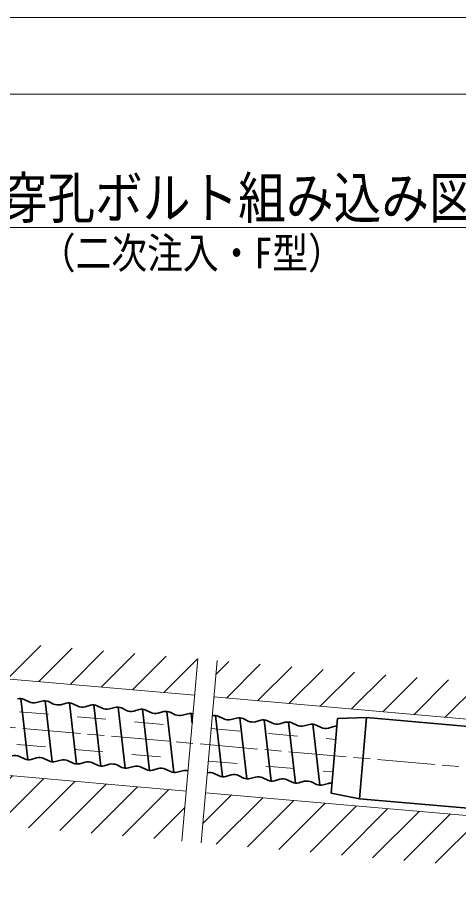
# Model space of a CAD drawing. Units: millimetres at full size, sheet at 1:2.5; details may follow other scales. Extents: x 6248 to 7928, y -9 to 1194.
# Drawn here: x 6936 to 7165.4, y 742.7 to 1193.7 of the extents above; entities that cross this region are included whole.
import ezdxf
from ezdxf.enums import TextEntityAlignment as Align

# ---------------------------------------------------------------- set-up
doc = ezdxf.new("R2010")
doc.units = ezdxf.units.MM
doc.header["$LTSCALE"] = 2.5
doc.linetypes.add('CHAIN', pattern=[18.5, 12, -1.5, 3.5, -1.5])
doc.linetypes.add('DASHED_SPACED', pattern=[12, 6, -6])
for name, color, linetype, lineweight in [('1外形線', 7, 'Continuous', 35), ('2細い実線', 3, 'Continuous', 20), ('3隠れ線', 2, 'DASHED_SPACED', 15), ('4中心線', 1, 'CHAIN', 15), ('7枠', 7, 'Continuous', 13), ('細い実線', 3, 'Continuous', 20)]:
    doc.layers.add(name, color=color, linetype=linetype, lineweight=lineweight)
doc.layers.add('文字', color=7, linetype='Continuous')
doc.styles.add('ＭＳ ゴシック', font='')
doc.styles.get('ＭＳ ゴシック').set_extended_font_data('MS Gothic')
pattern_1 = [(45, (4282.73, 4.633), (-8.83883, 8.83883), [])]

msp = doc.modelspace()

# ---------------------------------------------------------------- hatches: boundary and pattern name
at = {"layer": '細い実線'}
h = msp.add_hatch(dxfattribs=at)
h.set_pattern_fill('USER', color=256, style=0, pattern_type=2)
h.set_pattern_definition(pattern_1)
h.paths.add_polyline_path([(7029.86, 860.101), (6892.377, 871.728), (6890.754, 853.18), (7028.203, 841.154)])
h = msp.add_hatch(dxfattribs=at)
h.set_pattern_fill('USER', color=256, style=0, pattern_type=2)
h.set_pattern_definition(pattern_1)
h.paths.add_polyline_path([(7039.851, 859.256), (7039.062, 850.242), (7038.191, 840.281), (7287.009, 818.512), (7288.732, 838.209)])
h = msp.add_hatch(dxfattribs=at)
h.set_pattern_fill('USER', color=256, style=0, pattern_type=2)
h.set_pattern_definition(pattern_1)
h.paths.add_polyline_path([(7023.845, 791.345), (6886.399, 803.37), (6884.121, 777.325), (7021.566, 765.3)])
h = msp.add_hatch(dxfattribs=at)
h.set_pattern_fill('USER', color=256, style=0, pattern_type=2)
h.set_pattern_definition(pattern_1)
h.paths.add_polyline_path([(7282.651, 768.702), (7033.833, 790.471), (7031.554, 764.426), (7280.372, 742.657)])

# ---------------------------------------------------------------- linework, layer by layer
at = {"layer": '1外形線'}
for p, q in [((6937.817, 839.401), (6941.411, 807.627)), ((6939.553, 838.956), (6942.104, 837.69)), ((6948.681, 838.157), (6945.948, 837.353)), ((6950.468, 838.294), (6954.063, 806.52)), ((6952.205, 837.849), (6954.756, 836.583)), ((6961.333, 837.05), (6958.6, 836.246)), ((6963.12, 837.187), (6966.714, 805.413)), ((6964.856, 836.742), (6967.408, 835.476)), ((6973.984, 835.944), (6971.252, 835.139)), ((6975.772, 836.08), (6979.366, 804.306)), ((6977.508, 835.635), (6980.059, 834.369)), ((6986.636, 834.837), (6983.903, 834.033)), ((6988.423, 834.974), (6992.018, 803.199)), ((6990.16, 834.528), (6992.711, 833.262)), ((6999.288, 833.73), (6996.555, 832.926)), ((7001.075, 833.867), (7004.669, 802.093)), ((7002.811, 833.422), (7005.363, 832.155)), ((7011.939, 832.623), (7009.207, 831.819)), ((7013.727, 832.76), (7017.321, 800.986)), ((7015.463, 832.315), (7018.014, 831.048)), ((7024.591, 831.516), (7021.858, 830.712)), ((7026.378, 831.653), (7026.953, 826.573)), ((7039.03, 830.546), (7042.624, 798.772)), ((7040.766, 830.101), (7043.318, 828.835)), ((7049.894, 829.302), (7047.162, 828.498)), ((7051.682, 829.439), (7055.276, 797.665)), ((7053.418, 828.994), (7055.969, 827.728)), ((7062.546, 828.195), (7059.813, 827.391)), ((7064.333, 828.332), (7067.928, 796.558)), ((7066.07, 827.887), (7068.621, 826.621)), ((7075.198, 827.089), (7072.465, 826.284)), ((7076.985, 827.225), (7080.579, 795.451)), ((7078.721, 826.78), (7081.273, 825.514)), ((7087.849, 825.982), (7085.117, 825.178)), ((7089.637, 826.119), (7093.231, 794.344)), ((7091.373, 825.673), (7093.925, 824.407)), ((7102.464, 829.136), (7099.065, 790.285)), ((7117.555, 829.523), (7102.464, 829.136)), ((7117.555, 829.523), (7113.86, 787.284)), ((7207.213, 821.679), (7117.555, 829.523)), ((7100.501, 824.875), (7097.769, 824.071)), ((6939.675, 808.072), (6937.123, 809.338)), ((6943.198, 807.764), (6945.931, 808.568)), ((6952.326, 806.965), (6949.775, 808.232)), ((6955.85, 806.657), (6958.583, 807.461)), ((6964.978, 805.858), (6962.427, 807.125)), ((6968.502, 805.55), (6971.234, 806.354)), ((6977.63, 804.751), (6975.078, 806.018)), ((6981.153, 804.443), (6983.886, 805.247)), ((6990.281, 803.645), (6987.73, 804.911)), ((6993.805, 803.336), (6996.538, 804.14)), ((7002.933, 802.538), (7000.382, 803.804)), ((7006.457, 802.229), (7009.189, 803.034)), ((7015.585, 801.431), (7013.033, 802.697)), ((7019.108, 801.122), (7021.841, 801.927)), ((7040.888, 799.217), (7038.337, 800.483)), ((7044.412, 798.909), (7047.144, 799.713)), ((7053.54, 798.11), (7050.988, 799.377)), ((7057.063, 797.802), (7059.796, 798.606)), ((7066.191, 797.003), (7063.64, 798.27)), ((7069.715, 796.695), (7072.448, 797.499)), ((7078.843, 795.896), (7076.292, 797.163)), ((7082.367, 795.588), (7085.099, 796.392)), ((7091.495, 794.79), (7088.943, 796.056)), ((7095.018, 794.481), (7097.751, 795.285)), ((7113.86, 787.284), (7099.065, 790.285)), ((7203.517, 779.44), (7113.86, 787.284))]:
    msp.add_line(p, q, dxfattribs=at)
for centre, radius, start, end in [((6937.337, 833.922), 5.5, 66.24295, 103.75705), ((6944.522, 843.181), 6, 246.24295, 283.75705), ((6949.989, 832.815), 5.5, 66.24295, 103.75705), ((6957.173, 842.074), 6, 246.24295, 283.75705), ((6962.641, 831.708), 5.5, 66.24295, 103.75705), ((6969.825, 840.967), 6, 246.24295, 283.75705), ((6975.292, 830.601), 5.5, 66.24295, 103.75705), ((6987.944, 829.495), 5.5, 66.24295, 103.75705), ((6982.477, 839.86), 6, 246.24295, 283.75705), ((6995.128, 838.754), 6, 246.24295, 283.75705), ((7000.596, 828.388), 5.5, 66.24295, 103.75705), ((7007.78, 837.647), 6, 246.24295, 283.75705), ((7013.247, 827.281), 5.5, 66.24295, 103.75705), ((7020.432, 836.54), 6, 246.24295, 283.75705), ((7025.899, 826.174), 5.5, 74.36229, 103.75705), ((7038.551, 825.067), 5.5, 66.24295, 102.83704), ((7045.735, 834.326), 6, 246.24295, 283.75705), ((7051.202, 823.96), 5.5, 66.24295, 103.75705), ((7058.387, 833.219), 6, 246.24295, 283.75705), ((7063.854, 822.853), 5.5, 66.24295, 103.75705), ((7071.038, 832.112), 6, 246.24295, 283.75705), ((7076.506, 821.746), 5.5, 66.24295, 103.75705), ((7083.69, 831.005), 6, 246.24295, 283.75705), ((7089.157, 820.639), 5.5, 66.24295, 103.75705), ((7096.342, 829.899), 6, 246.24295, 283.75705), ((7101.809, 819.533), 5.5, 86.92363, 103.75705), ((6934.706, 803.847), 6, 66.24295, 103.75705), ((6941.89, 813.106), 5.5, 246.24295, 283.75705), ((6947.358, 802.74), 6, 66.24295, 103.75705), ((6960.009, 801.633), 6, 66.24295, 103.75705), ((6954.542, 811.999), 5.5, 246.24295, 283.75705), ((6967.194, 810.892), 5.5, 246.24295, 283.75705), ((6972.661, 800.526), 6, 66.24295, 103.75705), ((6979.845, 809.785), 5.5, 246.24295, 283.75705), ((6985.313, 799.419), 6, 66.24295, 103.75705), ((6992.497, 808.678), 5.5, 246.24295, 283.75705), ((6997.964, 798.313), 6, 66.24295, 103.75705), ((7010.616, 797.206), 6, 66.24295, 103.75705), ((7005.149, 807.572), 5.5, 246.24295, 283.75705), ((7017.8, 806.465), 5.5, 246.24295, 283.75705), ((7023.268, 796.099), 6, 75.25781, 103.75705), ((7035.919, 794.992), 6, 66.24295, 101.30706), ((7043.104, 804.251), 5.5, 246.24295, 283.75705), ((7048.571, 793.885), 6, 66.24295, 103.75705), ((7061.223, 792.778), 6, 66.24295, 103.75705), ((7055.755, 803.144), 5.5, 246.24295, 283.75705), ((7068.407, 802.037), 5.5, 246.24295, 283.75705), ((7073.874, 791.671), 6, 66.24295, 103.75705), ((7081.059, 800.93), 5.5, 246.24295, 283.75705), ((7086.526, 790.564), 6, 66.24295, 103.75705), ((7093.71, 799.823), 5.5, 246.24295, 283.75705), ((7099.178, 789.457), 6, 86.76327, 103.75705)]:
    msp.add_arc(centre, radius, start, end, dxfattribs=at)
at = {"layer": '2細い実線'}
for p, q in [((7028.229, 841.152), (6771.21, 863.638)), ((7021.566, 765.3), (7029.86, 860.101)), ((7031.554, 764.426), (7039.851, 859.256)), ((7287.239, 818.492), (7038.191, 840.281)), ((7023.871, 791.342), (6766.853, 813.829)), ((7282.881, 768.682), (7033.833, 790.471))]:
    msp.add_line(p, q, dxfattribs=at)
at = {"layer": '3隠れ線'}
for p, q in [((6757.874, 848.242), (7026.791, 824.715)), ((6756.4, 831.306), (7025.309, 807.78)), ((7036.752, 823.843), (7101.505, 818.178)), ((7035.271, 806.908), (7100.024, 801.243))]:
    msp.add_line(p, q, dxfattribs=at)
at = {"layer": '4中心線'}
msp.add_line((6662.439, 848.059), (7699.943, 757.289), dxfattribs=at)
at = {"layer": '7枠'}
for p, q in [((6247.645, 1193.67), (7927.645, 1193.67)), ((6287.645, 1153.67), (7887.645, 1153.67))]:
    msp.add_line(p, q, dxfattribs=at)
at = {"layer": '細い実線'}
msp.add_line((6796.511, 1084.422), (7254.762, 1084.422), dxfattribs=at)

# ---------------------------------------------------------------- texts
at = {"layer": '文字', "style": 'ＭＳ ゴシック', "width": 0.85}
for s, height, p in [('ＳＰ３２自穿孔ボルト組み込み図（その２）', 21.39, (6802.822, 1082.721)), ('（二次注入・F型）', 16.04, (6947.679, 1058.259))]:
    msp.add_text(s, height=height, dxfattribs=at).set_placement(p, align=Align.BOTTOM_LEFT)

doc.saveas('drawing.dxf')
